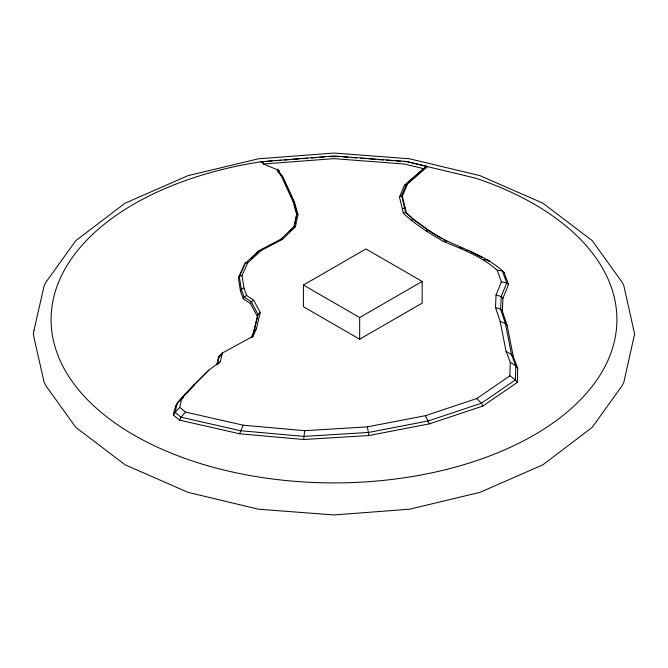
<?xml version="1.0" encoding="UTF-8"?>
<svg xmlns="http://www.w3.org/2000/svg" width="668" height="668" viewBox="0 0 668 668"><rect width="100%" height="100%" fill="white"/><g stroke="black" fill="none" stroke-linecap="round" stroke-linejoin="round"><path stroke-width="1" d="M277.796 169.062L278.055 170.741L283.349 177.93L294.571 202.354L297.945 214.528L295.415 226.794L282.43 239.344L261.363 250.416L247.82 262.716L242.008 275.517L243.962 288.058L246.684 295.515L253.665 300.224L260.228 312.474L256.495 328.447L253.03 336.254L222.31 353.038L220.407 361.547L208.767 370.206L194.522 384.384L181.738 398.612L179.742 407.363L185.512 412.089L243.169 425.19L304.666 430.693L367.35 426.869L425.424 415.68L476.81 398.537L509.876 375.85L510.235 362.248L506.052 351.301L500.132 321.25L495.497 307.43L496.048 295.005L501.417 281.821L497.151 270.239C481.728 256.454 462.189 249.097 443.31 241.415C429.307 233.09 415.245 224.531 403.347 213.301L399.472 197.052L404.357 185.453L426.434 166.232L427.411 166.616L407.455 184.126L402.37 196.208L406.394 213.125L414.469 220.273L429.992 231.445L413.617 219.354L405.626 212.274L401.635 195.532L406.678 183.566L426.434 166.232L406.445 161.447L333.958 155.936L260.779 161.79A282.915 163.343 0 0 0 88.986 401.234A282.915 163.343 0 0 0 534.049 435.06A282.915 163.343 0 0 0 475.457 178.106L407.221 161.79L404.132 161.556M194.522 384.384C186.514 393.886 174.022 401.56 173.555 415.212L179.567 420.13L239.595 433.782L303.648 439.511L368.92 435.528L429.39 423.871L482.897 406.027L517.333 382.405L517.708 368.235L513.35 356.829L507.187 325.541L502.361 311.154L502.937 298.212L508.523 284.484L504.081 272.419L502.336 270.974L497.151 270.239M303.648 439.511L304.666 430.693M296.642 214.411L294.004 227.178L296.976 213.543L293.494 200.993L281.921 175.809L281.437 176.294L293.135 201.728L296.642 214.411L296.976 213.543L297.945 214.528M251.477 337.557L253.481 333.04L257.364 316.398L258.082 314.511L260.228 312.474M216.591 364.77L219.096 356.996L222.411 353.673M217.267 364.21L218.995 356.336L222.31 353.038M239.595 433.782L243.169 425.19M253.481 333.04L258.082 314.511L251.318 301.886L244.129 297.035L241.315 289.344L239.303 276.41L245.298 263.217L259.251 250.533L280.969 239.127L294.363 226.185L295.415 226.794M251.46 337.248L254.241 330.986L256.495 328.447M257.364 316.398L250.525 303.639L251.318 301.886L253.665 300.224M250.525 303.639L243.269 298.738L240.43 290.981L238.392 277.913L244.446 264.586L245.298 263.217L247.82 262.716M293.135 201.728L293.494 200.993L294.571 202.354M243.269 298.738L244.129 297.035L246.684 295.515M179.567 420.13L181.061 417.208L185.512 412.089M173.555 415.212L175.116 412.34L179.742 407.363M240.43 290.981L241.315 289.344L243.962 288.058M238.392 277.913L239.303 276.41L242.008 275.517M251.844 337.649L253.03 336.254M175.634 406.102L177.63 403.881M181.621 399.431L183.625 397.209M187.616 392.767L190.355 388.651L208.767 370.206M217.71 364.394L220.407 361.547M181.738 398.612L177.17 403.322L175.116 412.34L181.061 417.208L240.497 430.726L303.907 436.388L368.527 432.455L428.388 420.915L481.361 403.247L515.454 379.858L515.821 365.83L511.513 354.541L505.409 323.562L500.633 309.317L501.2 296.509L506.736 282.915L502.336 270.974M281.904 238.868L280.485 240.246L280.969 239.127L282.43 239.344M289.737 231.303L292.584 228.556M251.126 258.516L259.251 250.533L261.363 250.416M281.437 176.294L277.537 171.175L278.055 170.741L283.349 177.93M404.357 185.453L406.678 183.566L407.455 184.126M399.472 197.052L401.635 195.532L402.37 196.208M303.397 285.052L365.922 248.964L422.184 281.445L422.184 303.105L359.668 339.194L303.397 306.712L303.397 285.052L359.668 317.542L422.184 281.445M220.807 355.318L218.995 356.336L217.985 359.309M402.62 208.658L404.883 207.489L405.643 208.291M403.347 213.301L405.626 212.274L406.394 213.125M411.096 220.164L413.617 219.354L414.469 220.273M426 230.886L428.99 230.41C452.512 247.26 482.889 251.853 504.081 272.419M263.868 161.556L260.779 161.79L263.66 162.992M266.966 161.314L272.118 160.921M275.216 160.687L281.403 160.22M284.493 159.986L289.653 159.594M292.743 159.36L298.938 158.884M302.028 158.65L307.188 158.258M311.313 157.949L316.465 157.556M319.563 157.322L324.715 156.93M328.84 156.613L339.16 156.613M261.464 161.447L263.501 163.994L333.816 158.65L404.14 163.994L423.529 168.637M443.31 241.415L446.834 241.257M465.262 250.492L469.462 250.617M343.285 156.93L348.437 157.322M351.535 157.556L356.687 157.949M360.812 158.258L365.972 158.65M369.062 158.884L375.257 159.36M377.32 159.51L383.507 159.986M386.597 160.22L392.784 160.687M395.882 160.921L401.034 161.314M483.047 259.526L487.799 259.935L489.402 261.271L486.621 259.86M501.417 281.821L506.736 282.915L508.523 284.484M496.048 295.005L501.2 296.509L502.937 298.212M495.497 307.43L500.633 309.317L502.361 311.154M459.442 247.127L462.306 248.312M263.501 163.994L279.216 170.565L279.6 173.012M500.132 321.25L505.409 323.562L507.187 325.541M470.873 251.861L481.987 257.506M506.052 351.301L511.513 354.541L513.35 356.829M430.852 231.963L442.016 238.752M443.727 239.795L445.447 240.839M510.235 362.248L515.821 365.83L517.708 368.235M509.876 375.85L515.454 379.858L517.333 382.405M476.81 398.537L481.361 403.247L482.897 406.027M425.424 415.68L429.39 423.871M367.35 426.869L368.92 435.528M277.27 169.48L277.537 171.175M359.668 317.542L359.668 339.194M34.001 330.259L33.4 334L34.001 337.741L44.222 382.564L45.933 385.787L75.726 427.311L125.108 464.811L188.117 492.383L258.491 509.208L334 514.953L409.509 509.208L479.883 492.383L542.892 464.811L592.274 427.311L622.067 385.787L623.778 382.564L634.6 334L623.778 285.436L622.067 282.213L592.274 240.689L542.892 203.189L479.883 175.617L409.509 158.792L334 153.047L258.491 158.792L188.117 175.617L125.108 203.189L75.726 240.689L45.933 282.213L44.222 285.436L34.001 330.259"/></g></svg>
